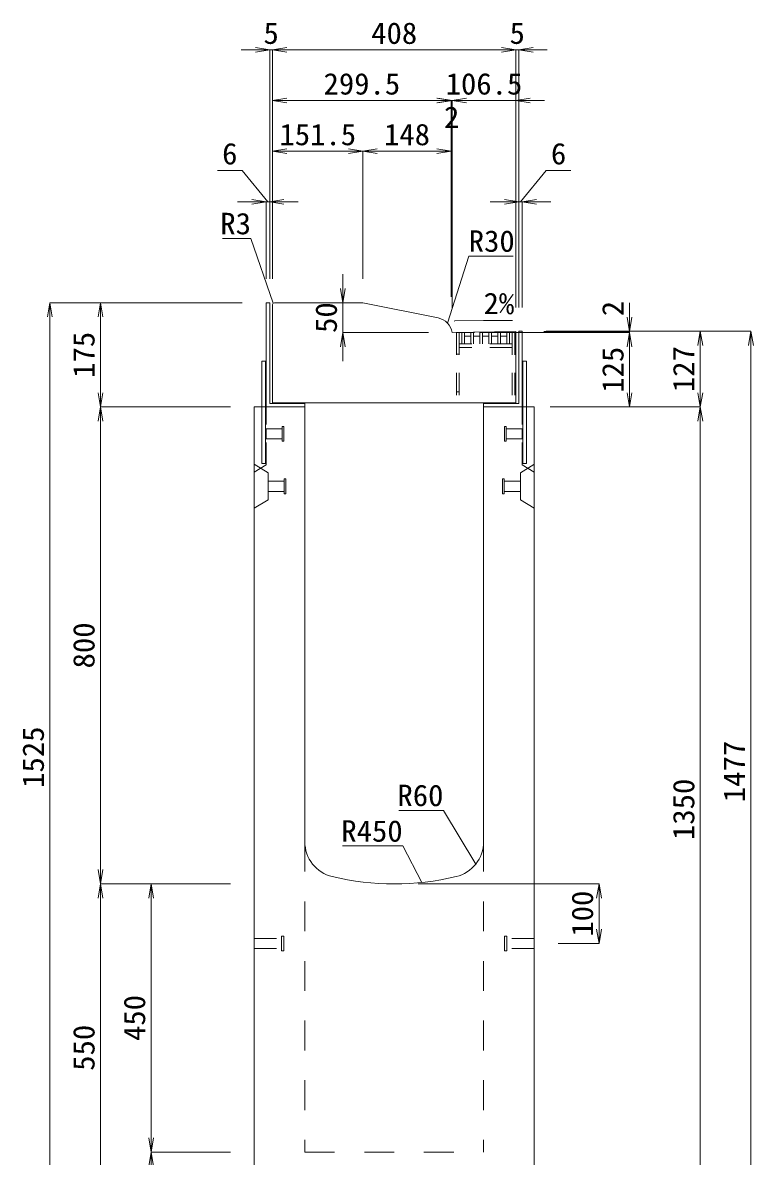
# Model space of a CAD drawing. Units: millimetres at full size. Extents: x -1809 to 57027, y -20349 to 17321.
# Drawn here: x 21276 to 22503, y -8903 to -7001 of the extents above; entities that cross this region are included whole.
import ezdxf
from ezdxf.enums import TextEntityAlignment as Align

# ---------------------------------------------------------------- set-up
doc = ezdxf.new("R2010")
doc.units = ezdxf.units.MM
doc.header["$LTSCALE"] = 50
for name, pattern in [('USER1', [2, 1, -1]), ('USER2', [1.35, 0.75, -0.6]), ('USER3', [1.35, 0.75, -0.6])]:
    doc.linetypes.add(name, pattern=pattern)
for name, color, linetype, lineweight in [('インサート', 3, 'USER2', 9), ('受枠', 3, 'Continuous', 5), ('寸法線', 7, 'Continuous', 13), ('引出線', 4, 'Continuous', 13), ('本体', 2, 'Continuous', 13), ('補助線', 8, 'Continuous', 13), ('ｸﾞﾚｰﾁﾝｸﾞ', 7, 'USER3', 9)]:
    doc.layers.add(name, color=color, linetype=linetype, lineweight=lineweight)
doc.styles.add('ＭＳ 明朝', font='')
doc.styles.get('ＭＳ 明朝').set_extended_font_data('MS Mincho')

# ---------------------------------------------------------------- blocks, each defined once
blk = doc.blocks.new('open_arrow')
at = {"color": 0, "linetype": 'Continuous', "lineweight": -2}
blk.add_lwpolyline([(7.5, 1.25), (0, 0), (7.5, -1.25)], dxfattribs=at)

msp = doc.modelspace()

# ---------------------------------------------------------------- linework, layer by layer
at = {"layer": 'インサート'}
for p, q in [((21685, -7682.55), (21712, -7682.55)), ((21685, -7682.55), (21685, -7699.55)), ((21715, -7678.55), (21712, -7678.55)), ((21712, -7678.55), (21712, -7703.55)), ((21715, -7703.55), (21715, -7678.55)), ((22085, -7678.55), (22088, -7678.55)), ((22085, -7703.55), (22085, -7678.55)), ((22088, -7678.55), (22088, -7703.55)), ((22115, -7682.55), (22088, -7682.55)), ((22115, -7682.55), (22115, -7699.55)), ((21685, -7699.55), (21712, -7699.55)), ((22115, -7699.55), (22088, -7699.55)), ((21712, -7703.55), (21715, -7703.55)), ((22088, -7703.55), (22085, -7703.55)), ((21688.2, -7770.55), (21715.2, -7770.55)), ((21688.2, -7770.55), (21688.2, -7787.55)), ((21718.2, -7766.55), (21715.2, -7766.55)), ((21715.2, -7766.55), (21715.2, -7791.55)), ((21718.2, -7791.55), (21718.2, -7766.55)), ((22081.8, -7766.55), (22084.8, -7766.55)), ((22081.8, -7791.55), (22081.8, -7766.55)), ((22084.8, -7766.55), (22084.8, -7791.55)), ((22111.8, -7770.55), (22084.8, -7770.55)), ((22111.8, -7770.55), (22111.8, -7787.55)), ((21688.2, -7787.55), (21715.2, -7787.55)), ((21715.2, -7791.55), (21718.2, -7791.55)), ((22084.8, -7791.55), (22081.8, -7791.55)), ((22111.8, -7787.55), (22084.8, -7787.55)), ((21665, -8537.55), (21711, -8537.55)), ((21665, -8554.55), (21665, -8537.55)), ((21711, -8558.55), (21711, -8533.55)), ((21711, -8533.55), (21715, -8533.55)), ((21715, -8558.55), (21715, -8533.55)), ((22085, -8533.55), (22089, -8533.55)), ((22085, -8533.55), (22085, -8558.55)), ((22089, -8533.55), (22089, -8558.55)), ((22135, -8537.55), (22089, -8537.55)), ((22135, -8537.55), (22135, -8554.55)), ((21665, -8554.55), (21711, -8554.55)), ((22135, -8554.55), (22089, -8554.55)), ((21715, -8558.55), (21711, -8558.55)), ((22089, -8558.55), (22085, -8558.55))]:
    msp.add_line(p, q, dxfattribs=at)
at = {"layer": '受枠'}
for p, q in [((21685, -7471.05), (21685, -7646.05)), ((21685, -7471.05), (21691, -7471.05)), ((21685, -7471.05), (21691, -7471.05)), ((21691, -7471.05), (21691, -7640.05)), ((22109, -7519.06), (22109, -7640.05)), ((22109, -7519.06), (22115, -7519.06)), ((22115, -7646.05), (22115, -7519.06)), ((21678, -7741.05), (21678, -7569.06)), ((21684, -7569.06), (21678, -7569.06)), ((21684, -7741.05), (21684, -7569.06)), ((22116, -7741.05), (22116, -7569.06)), ((22116, -7569.06), (22122, -7569.06)), ((22122, -7741.05), (22122, -7569.06)), ((21691, -7640.05), (21750, -7640.05)), ((21750, -7646.05), (21750, -7640.05)), ((22050, -7640.05), (22050, -7646.05)), ((22050, -7640.05), (22109, -7640.05)), ((22050, -7646.05), (22050, -7640.05)), ((21750, -7646.05), (21685, -7646.05)), ((22115, -7646.05), (22050, -7646.05)), ((21684, -7741.05), (21678, -7741.05)), ((22116, -7741.05), (22122, -7741.05))]:
    msp.add_line(p, q, dxfattribs=at)
at = {"layer": '寸法線'}
for p, q in [((21744, -7046.93), (21643, -7046.93)), ((21691, -7431.03), (21691, -7046.93)), ((21696, -7431.03), (21696, -7046.93)), ((22104, -7046.93), (21696, -7046.93)), ((21696, -7431.03), (21696, -7046.93)), ((22056, -7046.93), (22157, -7046.93)), ((22104, -7479.23), (22104, -7046.93)), ((22104, -7479.23), (22104, -7046.93)), ((22109, -7479.04), (22109, -7046.93)), ((21995.51, -7131.93), (21696, -7131.93)), ((21696, -7431.03), (21696, -7131.93)), ((21947.51, -7131.93), (22045.44, -7131.93)), ((21949.44, -7131.93), (22152, -7131.93)), ((21995.51, -7461.09), (21995.51, -7131.93)), ((21995.51, -7461.09), (21995.51, -7131.93)), ((21997.44, -7481.08), (21997.44, -7131.93)), ((21997.44, -7481.08), (21997.44, -7131.93)), ((22104, -7479.23), (22104, -7131.93)), ((21696, -7216.93), (21847.5, -7216.93)), ((21696, -7431.03), (21696, -7216.93)), ((21847.5, -7431.03), (21847.5, -7216.93)), ((21847.5, -7216.93), (21995.51, -7216.93)), ((21847.5, -7431.03), (21847.5, -7216.93)), ((21995.51, -7461.09), (21995.51, -7216.93)), ((21644.67, -7249.13), (21603.44, -7249.13)), ((21688, -7301.93), (21644.67, -7249.13)), ((22112, -7301.93), (22155.33, -7249.13)), ((22155.33, -7249.13), (22196.56, -7249.13)), ((21739, -7301.93), (21637, -7301.93)), ((21685, -7431.03), (21685, -7301.93)), ((21691, -7431.03), (21691, -7301.93)), ((22061, -7301.93), (22163, -7301.93)), ((22109, -7479.04), (22109, -7301.93)), ((22115, -7479.04), (22115, -7301.93)), ((21813.83, -7569.11), (21813.83, -7423.05)), ((21322.06, -8996.05), (21322.06, -7471.05)), ((21644.98, -7471.05), (21322.06, -7471.05)), ((21407.06, -7471.05), (21407.06, -7646.05)), ((21644.98, -7471.05), (21407.06, -7471.05)), ((21813.83, -7471.05), (21807.48, -7471.05)), ((22294.94, -7569.1), (22294.94, -7471.25)), ((21957.42, -7521.11), (21813.83, -7521.11)), ((22044.46, -7521.1), (22294.94, -7521.1)), ((22044.46, -7521.1), (22294.94, -7521.1)), ((22151.02, -7519.25), (22294.94, -7519.25)), ((22155.02, -7519.06), (22413.78, -7519.06)), ((22155.02, -7519.06), (22498.78, -7519.06)), ((22294.94, -7646.05), (22294.94, -7521.1)), ((22413.78, -7519.06), (22413.78, -7646.05)), ((22498.78, -7519.06), (22498.78, -8996.05)), ((21624.98, -7646.05), (21407.06, -7646.05)), ((21407.06, -7646.05), (21407.06, -8446.05)), ((21624.98, -7646.05), (21407.06, -7646.05)), ((22162.02, -7646.05), (22294.94, -7646.05)), ((22175.02, -7646.05), (22413.78, -7646.05)), ((22175.02, -7646.05), (22413.78, -7646.05)), ((22413.78, -7646.05), (22413.78, -8996.05)), ((21624.98, -8446.05), (21407.06, -8446.05)), ((21407.06, -8996.05), (21407.06, -8446.05)), ((21624.98, -8446.05), (21407.06, -8446.05)), ((21492.06, -8446.05), (21492.06, -8896.05)), ((21624.98, -8446.05), (21492.06, -8446.05)), ((21940.02, -8446.05), (22243.78, -8446.05)), ((22243.78, -8446.05), (22243.78, -8546.05)), ((22175.02, -8546.05), (22243.78, -8546.05)), ((21624.98, -8896.05), (21492.06, -8896.05)), ((21492.06, -8896.05), (21492.06, -8996.05)), ((21624.98, -8896.05), (21492.06, -8896.05))]:
    msp.add_line(p, q, dxfattribs=at)
at = {"layer": '引出線'}
for points in [[(21696.88, -7471.93), (21659.65, -7363.53), (21611.92, -7363.53)], [(21989.42, -7505.21), (22025.11, -7392.88), (22099.79, -7392.88)], [(22001.31, -7501.75), (22050.05, -7501.21), (22098.81, -7501.21)], [(22037.07, -8412.74), (21982.66, -8322.84), (21907.98, -8322.84)], [(21946.44, -8443.65), (21914.22, -8382.51), (21813.21, -8382.51)]]:
    msp.add_lwpolyline(points, dxfattribs=at)
at = {"layer": '本体', "lineweight": 20}
for p, q in [((21847.5, -7471.05), (21698.95, -7471.05)), ((21973.81, -7496.66), (21847.5, -7471.05)), ((21696, -7474.05), (21696, -7639.05)), ((21997.44, -7521.1), (22104, -7519.25)), ((22104, -7639.05), (22104, -7519.25)), ((22104, -7639.05), (21696, -7639.05))]:
    msp.add_line(p, q, dxfattribs=at)
at = {"layer": '本体'}
for p, q in [((21665, -7646.05), (21665, -8996.05)), ((21665, -7646.05), (21750, -7646.05)), ((21750, -7646.05), (21750, -8375.53)), ((22050, -7646.05), (22050, -8375.53)), ((22050, -7646.05), (22135, -7646.05)), ((22135, -7646.05), (22135, -8996.05))]:
    msp.add_line(p, q, dxfattribs=at)
at = {"layer": '本体', "linetype": 'USER2', "lineweight": 9}
for p, q in [((21685, -7743.05), (21685, -7646.05)), ((22115, -7743.05), (22115, -7646.05)), ((21665, -7755.55), (21685, -7743.05)), ((22135, -7755.55), (22115, -7743.05))]:
    msp.add_line(p, q, dxfattribs=at)
at = {"layer": '本体', "lineweight": 9}
for p, q in [((21665, -7742.05), (21688.2, -7756.55)), ((21688.2, -7756.55), (21688.2, -7801.55)), ((22134.58, -7742.31), (22111.8, -7756.55)), ((22111.8, -7756.55), (22111.8, -7801.55)), ((21688.2, -7801.55), (21665, -7816.05)), ((22111.8, -7801.55), (22135, -7816.05))]:
    msp.add_line(p, q, dxfattribs=at)
at = {"layer": '本体', "linetype": 'USER1', "lineweight": 15}
for p, q in [((21750, -8375.53), (21750, -8896.05)), ((22050, -8375.53), (22050, -8896.05)), ((21750, -8896.05), (22050, -8896.05))]:
    msp.add_line(p, q, dxfattribs=at)
at = {"layer": '本体', "lineweight": 20}
for centre, radius, start, end in [((21699, -7474.05), 3, 90, 180), ((21967.85, -7526.06), 30, 9.51572, 78.54145)]:
    msp.add_arc(centre, radius, start, end, dxfattribs=at)
at = {"layer": '本体'}
for centre, radius, start, end in [((21810, -8375.53), 60, 180, 256.65764), ((21990, -8375.53), 60, 283.34236, 0), ((21900, -7996.05), 450, 256.65764, 283.34236)]:
    msp.add_arc(centre, radius, start, end, dxfattribs=at)
at = {"layer": '補助線'}
msp.add_line((21973.82, -7496.71), (21975.55, -7497.06), dxfattribs=at)
at = {"layer": 'ｸﾞﾚｰﾁﾝｸﾞ', "linetype": 'USER2', "lineweight": 5}
for p, q in [((22102.5, -7521.05), (22004.5, -7521.05)), ((22004.5, -7521.05), (22004.5, -7639.05)), ((22009, -7521.05), (22009, -7639.05)), ((22013.5, -7540.05), (22013.5, -7521.05)), ((22018, -7540.05), (22018, -7521.05)), ((22018, -7527.05), (22028.6, -7527.05)), ((22028.6, -7540.05), (22028.6, -7521.05)), ((22033.1, -7540.05), (22033.1, -7521.05)), ((22033.1, -7527.05), (22043.7, -7527.05)), ((22043.7, -7540.05), (22043.7, -7521.05)), ((22048.2, -7540.05), (22048.2, -7521.05)), ((22048.2, -7527.05), (22058.8, -7527.05)), ((22058.8, -7540.05), (22058.8, -7521.05)), ((22063.3, -7540.05), (22063.3, -7521.05)), ((22063.3, -7527.05), (22073.9, -7527.05)), ((22073.9, -7540.05), (22073.9, -7521.05)), ((22078.4, -7540.05), (22078.4, -7521.05)), ((22078.4, -7527.05), (22089, -7527.05)), ((22089, -7540.05), (22089, -7521.05)), ((22093.5, -7540.05), (22093.5, -7521.05)), ((22098, -7521.05), (22098, -7639.05)), ((22102.5, -7521.05), (22102.5, -7639.05)), ((22098, -7540.05), (22009, -7540.05)), ((22098, -7546.05), (22009, -7546.05)), ((22009, -7557.55), (22004.5, -7557.55)), ((22009, -7620.55), (22004.5, -7620.55))]:
    msp.add_line(p, q, dxfattribs=at)

# ---------------------------------------------------------------- block references
at = {"layer": '寸法線', "xscale": 3.2, "yscale": 3.2}
for p, rotation in [((21691, -7046.93), 180), ((22104, -7046.93), 180), ((22104, -7046.93), 180), ((21995.51, -7131.93), 180), ((21995.51, -7131.93), 180), ((21997.44, -7131.93), 180), ((21847.5, -7216.93), 180), ((21995.51, -7216.93), 180), ((21685, -7301.93), 180), ((22109, -7301.93), 180), ((21813.83, -7471.05), 90), ((21322.06, -7471.05), 270), ((21407.06, -7471.05), 270), ((22294.94, -7519.25), 90), ((21813.83, -7521.11), 270), ((22294.94, -7521.1), 270), ((22294.94, -7521.1), 270), ((22413.78, -7519.06), 270), ((22498.78, -7519.06), 270), ((21407.06, -7646.05), 90), ((22294.94, -7646.05), 90), ((22413.78, -7646.05), 90), ((21407.06, -7646.05), 270), ((22413.78, -7646.05), 270), ((21407.06, -8446.05), 90), ((21407.06, -8446.05), 270), ((21492.06, -8446.05), 270), ((22243.78, -8446.05), 270), ((22243.78, -8546.05), 90), ((21492.06, -8896.05), 90), ((21492.06, -8896.05), 270)]:
    msp.add_blockref('open_arrow', p, dxfattribs=dict(at, rotation=rotation))
for p in [(21696, -7046.93), (21696, -7046.93), (22109, -7046.93), (21696, -7131.93), (21997.44, -7131.93), (22104, -7131.93), (21696, -7216.93), (21847.5, -7216.93), (21691, -7301.93), (22115, -7301.93)]:
    msp.add_blockref('open_arrow', p, dxfattribs=at)
at = {"layer": '引出線', "xscale": 0.0533, "yscale": 0.0533}
for p, rotation in [((21696.88, -7471.93), 109), ((21989.42, -7505.21), 72.4), ((22001.31, -7501.75), 0.6), ((22037.07, -8412.74), 121.2), ((21946.44, -8443.65), 117.8)]:
    msp.add_blockref('open_arrow', p, dxfattribs=dict(at, rotation=rotation))

# ---------------------------------------------------------------- texts
at = {"layer": '寸法線', "style": 'ＭＳ 明朝', "width": 1.05}
for s, p in [('5', (21693.5, -7018.91)), ('408', (21900, -7018.91)), ('5', (22106.5, -7018.91)), ('299.5', (21845.75, -7103.91)), ('106.5', (22050.72, -7103.91)), ('2', (21996.47, -7159.95)), ('151.5', (21771.75, -7188.91)), ('148', (21921.5, -7188.91)), ('6', (21624.05, -7221.11)), ('6', (22175.95, -7221.11))]:
    msp.add_text(s, height=36.03, dxfattribs=at).set_placement(p, align=Align.MIDDLE_CENTER)
for s, p in [('50', (21785.81, -7496.08)), ('2', (22266.92, -7480.99)), ('175', (21379.04, -7558.55)), ('125', (22266.92, -7583.58)), ('127', (22385.76, -7582.56)), ('800', (21379.04, -8046.05)), ('1525', (21294.04, -8233.55)), ('1477', (22470.76, -8257.56)), ('1350', (22385.76, -8321.05)), ('100', (22215.76, -8496.05)), ('450', (21464.04, -8671.05)), ('550', (21379.04, -8721.05))]:
    msp.add_text(s, height=36.03, rotation=90, dxfattribs=at).set_placement(p, align=Align.MIDDLE_CENTER)
at = {"layer": '引出線', "style": 'ＭＳ 明朝', "width": 1.05}
for s, p in [('R3', (21659.65, -7320.33)), ('R60', (21982.66, -8279.64)), ('R450', (21914.22, -8339.31))]:
    msp.add_text(s, height=36.03, dxfattribs=at).set_placement(p, align=Align.TOP_RIGHT)
for s, p in [('R30', (22025.11, -7349.68)), ('2%', (22050.05, -7454.3))]:
    msp.add_text(s, height=36.03, dxfattribs=at).set_placement(p, align=Align.TOP_LEFT)

doc.saveas('drawing.dxf')
